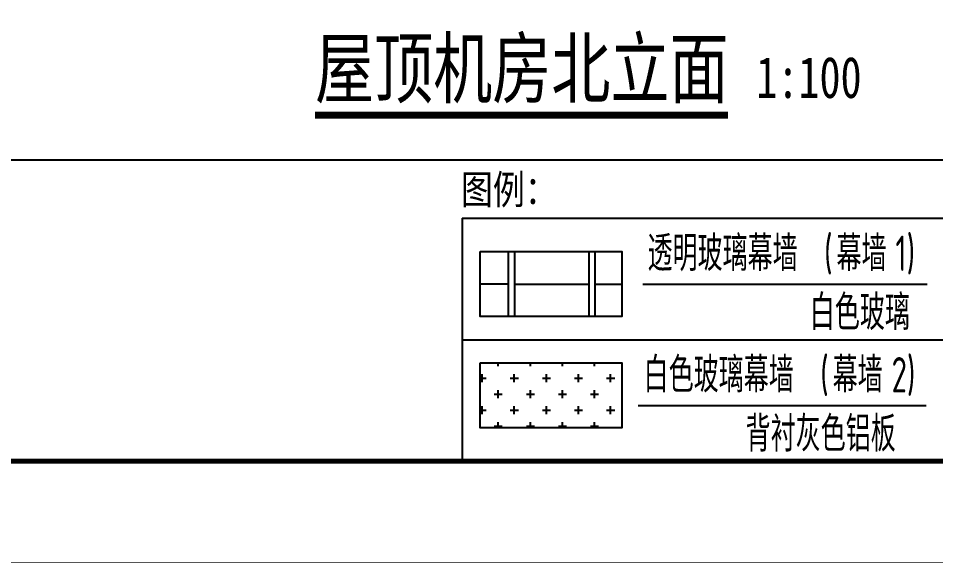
# Model space of a CAD drawing. Extents: x -863035 to 270371, y -8918 to 240488.
# Drawn here: x 213401 to 222470, y 112772 to 118149 of the extents above; entities that cross this region are included whole.
import ezdxf

# ---------------------------------------------------------------- set-up
doc = ezdxf.new("R2010")
doc.units = 0
doc.header["$LTSCALE"] = 1000
doc.header["$MEASUREMENT"] = 0
for name, color, linetype in [('02-TEXT_标注', 130, 'Continuous'), ('DIM_SYMB', 3, 'Continuous'), ('X-立面图例$0$01-标注_符号', 200, 'Continuous'), ('X-立面图例$0$02-TEXT_标注', 130, 'Continuous'), ('X-立面图例$0$03-表格_197', 197, 'Continuous'), ('X-立面图例$0$05-填充_156', 156, 'Continuous'), ('X-立面图例$0$A-0-图名图例', 2, 'Continuous'), ('X-立面图例$0$A-C_窗', 140, 'Continuous')]:
    doc.layers.add(name, color=color, linetype=linetype)
doc.layers.add('04-不打印_辅助线', color=165, linetype='Continuous', plot=False)
doc.styles.get("Standard").update_dxf_attribs({"font": 'STXIHEI.TTF', "width": 0.75})
doc.styles.add('X-立面图例$0$_TCH_LABEL', font='ROS1', dxfattribs={"width": 0.75, "bigfont": 'JD'})
doc.styles.add('X-立面图例$0$HT_HWXH', font='STXIHEI.TTF', dxfattribs={"width": 0.8})

# ---------------------------------------------------------------- blocks, each defined once
blk = doc.blocks.new('X-立面图例')
at = {"layer": 'X-立面图例$0$05-填充_156'}
h = blk.add_hatch(dxfattribs=at)
h.set_pattern_fill('CROSS', color=136, scale=100)
h.set_pattern_definition([(0, (-1603.78, -29391.35), (158.75, 158.75), [79.375, -238.125]), (90, (-1564.1, -29431.04), (-158.75, 158.75), [79.375, -238.125])])
h.paths.add_polyline_path([(178.4, 972), (178.4, 328), (1578.4, 328), (1578.4, 972)])
at = {"layer": 'X-立面图例$0$01-标注_符号'}
for p, q in [((1787.5, 1750), (4599.2, 1750)), ((1739.9, 550), (4587.1, 550))]:
    blk.add_line(p, q, dxfattribs=at)
at = {"layer": 'X-立面图例$0$03-表格_197'}
for p, q in [((0, 2400), (24596.9, 2400)), ((0, 2400), (0, 0)), ((0, 1200), (24596.9, 1200)), ((0, 0), (24596.9, 0))]:
    blk.add_line(p, q, dxfattribs=at)
at = {"layer": 'X-立面图例$0$A-C_窗'}
for p, q in [((460.5, 1428), (460.5, 2072)), ((520.5, 1428), (520.5, 2072)), ((1257.3, 1428), (1257.3, 2072)), ((1317.3, 1428), (1317.3, 2072)), ((460.5, 1750), (178.4, 1750)), ((520.5, 1750), (1257.3, 1750)), ((1317.3, 1750), (1578.4, 1750))]:
    blk.add_line(p, q, dxfattribs=at)
for points in [[(178.4, 2072), (1578.4, 2072), (1578.4, 1428), (178.4, 1428)], [(178.4, 972), (1578.4, 972), (1578.4, 328), (178.4, 328)]]:
    blk.add_lwpolyline(points, close=True, dxfattribs=at)
at = {"layer": 'X-立面图例$0$02-TEXT_标注', "style": 'X-立面图例$0$_TCH_LABEL', "width": 0.75}
for s, height, p in [('透明玻璃幕墙', 347.29, (1833.8, 1878.3)), ('(', 350, (3579.7, 1878.3)), ('幕墙', 347.29, (3702.2, 1878.3)), ('1)', 350, (4284.2, 1878.3)), ('白色玻璃', 347.29, (3438.1, 1295)), ('白色玻璃幕墙', 347.29, (1795.5, 678.3)), ('(', 350, (3541.4, 678.3)), ('幕墙', 347.29, (3663.9, 678.3)), ('2)', 350, (4245.9, 678.3)), ('背衬灰色铝板', 347.29, (2803.4, 95))]:
    blk.add_text(s, height=height, dxfattribs=at).set_placement(p)
at = {"layer": 'X-立面图例$0$A-0-图名图例', "style": 'X-立面图例$0$HT_HWXH', "width": 0.8}
blk.add_text('图例：', height=290.11, dxfattribs=at).set_placement((-11.6, 2537.7))
blk = doc.blocks.new('图框-A1+1-4')
for points, const_width in [([(0, 0), (1051, 0), (1051, 594), (0, 594)], 0.05), ([(976, 584), (25, 584), (25, 10), (976, 10)], 0.5)]:
    blk.add_lwpolyline(points, close=True, dxfattribs=dict(const_width=const_width))

msp = doc.modelspace()

# ---------------------------------------------------------------- linework, layer by layer
at = {"layer": '04-不打印_辅助线'}
msp.add_lwpolyline([(229685, 143892.3), (204055.1, 143892.3), (204055.1, 116752.5), (229685, 116752.5)], close=True, dxfattribs=at)
at = {"layer": 'DIM_SYMB', "const_width": 70}
msp.add_lwpolyline([(216335, 117193.3), (220417.7, 117193.3)], dxfattribs=at)

# ---------------------------------------------------------------- block references
at = {"xscale": 100, "yscale": 100, "zscale": 100}
msp.add_blockref('图框-A1+1-4', (144784.7, 112774.5), dxfattribs=at)
msp.add_blockref('X-立面图例', (217787.8, 113774.5))

# ---------------------------------------------------------------- texts
at = {"layer": '02-TEXT_标注', "width": 0.75}
for s, height, p in [('屋顶机房北立面', 570.85, (216335, 117371.1)), ('1:100', 407.75, (220697.7, 117362.6))]:
    msp.add_text(s, height=height, dxfattribs=at).set_placement(p)

doc.saveas('drawing.dxf')
